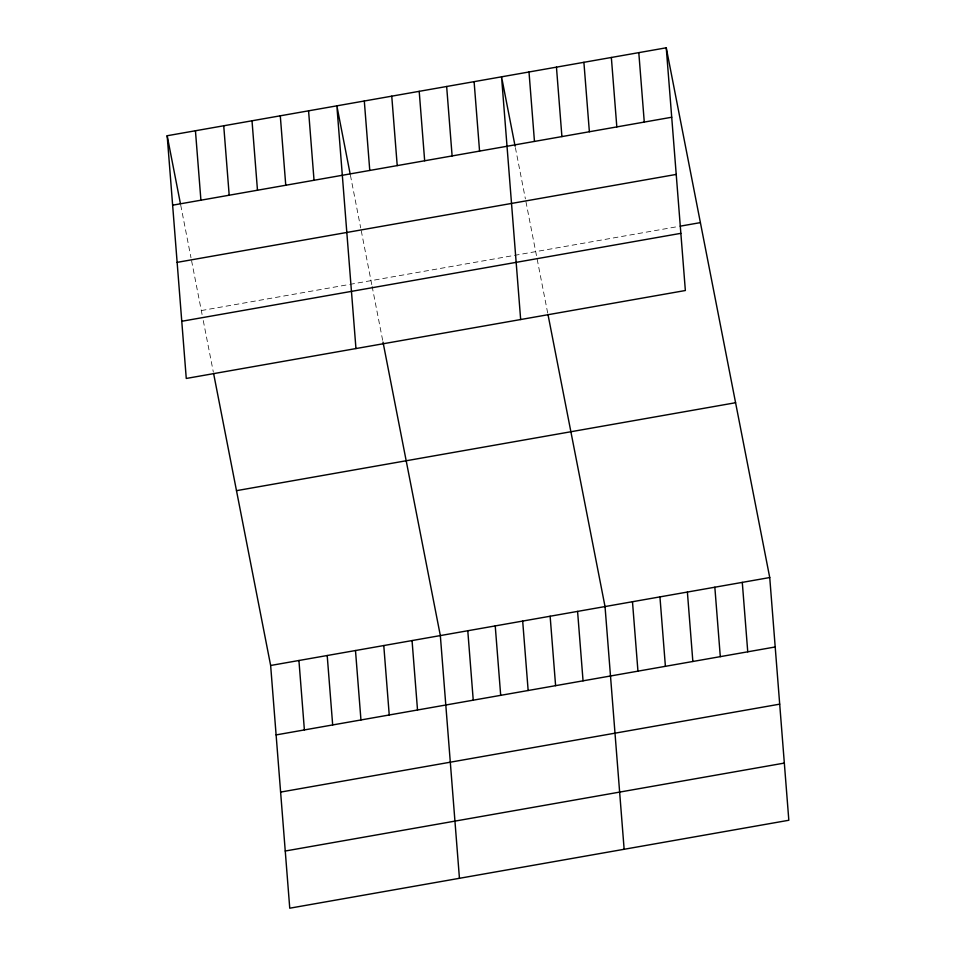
<?xml version="1.0" encoding="UTF-8"?>
<svg xmlns="http://www.w3.org/2000/svg" width="956" height="956" viewBox="0 0 956 956"><rect width="100%" height="100%" fill="white"/><g stroke="black" fill="none" stroke-linecap="round" stroke-linejoin="round"><path stroke-width="0.72" stroke-dasharray="4.78 3.58" d="M201.31 310.557L348.378 284.637M349.788 284.386L678.736 226.429M515.38 147.583L525.406 198.908M525.943 201.692L547.704 313.102M350.41 175.211L360.699 227.934M361.249 230.707L371.836 284.948M372.123 286.37L382.735 340.695M180.72 205.11L191.009 257.833M191.559 260.606L202.146 314.847M203.269 320.559L213.319 372.015"/><path stroke-width="1.43" d="M666.248 47.8L685.356 290.516L186.265 378.457L167.169 135.74L666.248 47.8L769.735 577.543L788.831 820.26L289.752 908.2L270.644 665.484L213.594 373.449M172.63 205.181L671.721 117.241M177.135 262.362L676.215 174.422M680.17 226.178L700.401 222.617M181.771 321.276L680.851 233.336M236.491 490.667L735.582 402.727M270.644 665.484L769.735 577.543M276.105 734.913L775.197 646.973M280.61 792.094L779.702 704.154M285.247 851.019L784.338 763.079M515.105 146.196L501.553 76.815L520.662 319.543M547.991 314.524L605.029 606.558L624.137 849.275M350.135 173.825L336.859 105.841L355.955 348.558M383.009 342.117L440.334 635.573L459.442 878.301M167.169 135.74L180.445 203.724M742.286 582.371L747.747 651.813M714.837 587.211L720.298 656.653M687.388 592.051L692.849 661.48M638.799 52.64L644.272 122.069M659.939 596.879L665.4 666.32M611.35 57.468L616.823 126.909M632.478 601.718L637.951 671.16M583.901 62.307L589.374 131.749M556.452 67.147L561.913 136.589M577.579 611.398L583.052 680.827M529.003 71.987L534.464 141.416M550.13 616.226L555.603 685.667M522.681 621.065L528.154 690.507M474.104 81.654L479.565 151.096M495.232 625.905L500.693 695.347M446.655 86.494L452.116 155.936M467.783 630.745L473.244 700.174M419.206 91.334L424.667 160.763M391.757 96.162L397.218 165.603M412.048 640.556L417.521 709.997M364.308 101.001L369.769 170.443M383.774 645.539L389.235 714.98M355.489 650.522L360.95 719.964M308.573 110.824L314.034 180.266M327.203 655.505L332.676 724.947M280.287 115.807L285.76 185.249M298.929 660.5L304.39 729.93M252.014 120.791L257.475 190.232M223.728 125.774L229.189 195.215M195.442 130.757L200.915 200.198"/></g></svg>
